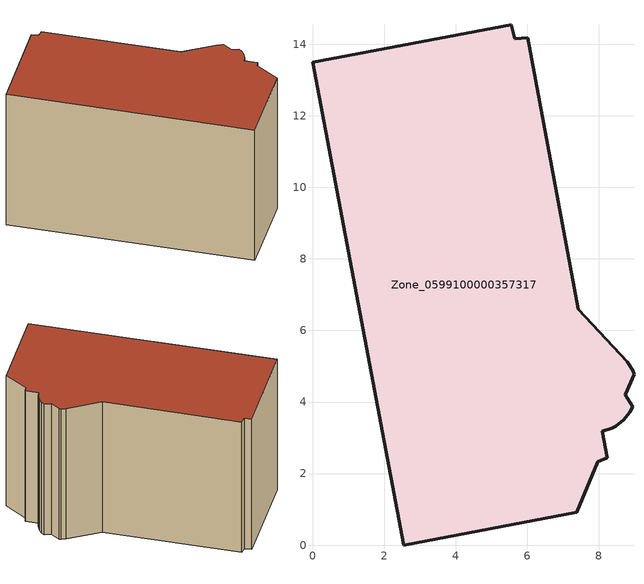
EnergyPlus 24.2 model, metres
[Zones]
Zone_0599100000357317
 floor ground (C_G): 7.38,0.91 2.55,0 0,13.49 5.55,14.54 5.66,14.15 6.01,14.18 7.43,6.59 8.8,5.12 8.95,4.89 8.98,4.77 8.74,4.2 8.95,3.87 8.87,3.71 8.7,3.5 8.48,3.33 8.36,3.27 8.1,3.18 8.24,2.44 7.97,2.33 z0
 wall outside (C_F): 8.48,3.33 8.7,3.5 8.87,3.71 8.95,3.87 8.74,4.2 8.98,4.77 8.95,4.89 8.8,5.12 7.43,6.59 6.01,14.18 5.66,14.15 5.55,14.54 0,13.49 2.55,0 7.38,0.91 7.97,2.33 8.24,2.44 8.1,3.18 8.36,3.27 8.48,3.33 z0:8.58
 roof outside (C_R): 8.74,4.2 8.98,4.77 8.95,4.89 8.8,5.12 7.43,6.59 6.01,14.18 5.66,14.15 5.55,14.54 0,13.49 2.55,0 7.38,0.91 7.97,2.33 8.24,2.44 8.1,3.18 8.36,3.27 8.48,3.33 8.7,3.5 8.87,3.71 8.95,3.87 z8.58
[BUILDING]
Pand.0599100000357317: North Axis=0; Terrain=City; Loads Convergence Tolerance Value=0.04; Temperature Convergence Tolerance Value=0.4; Solar Distribution=FullExterior; Maximum Number of Warmup Days=25; Minimum Number of Warmup Days=1
[Site:Location]
Rotterdam.The.Hague.AP_ZH_NLD Design_Conditions: Latitude=51.96; Longitude=4.45; Time Zone=1; Elevation=-4.5
[SITE:GROUNDTEMPERATURE:BUILDINGSURFACE]
18, 18, 18, 18, 18, 18, 18, 18, 18, 18, 18, 18
[MATERIAL] Thermal Absorptance=0.9; Solar Absorptance=0.7; Visible Absorptance=0.7
Name | Roughness | Thickness | Conductivity | Density | Specific Heat
G.D.1992-2005 | MediumSmooth | 0.15 | 0.06 | 540 | 1210
F.D.1992-2005 | Rough | 0.3 | 0.12 | 1920 | 840
R.D.1992-2005 | MediumRough | 0.2 | 0.08 | 1500 | 1000
[CONSTRUCTION]
C_G: G.D.1992-2005
C_F: F.D.1992-2005
C_R: R.D.1992-2005
[ZONE]
Zone_0599100000357317: Type=1; Multiplier=1; Ceiling Height=Autocalculate; Volume=Autocalculate; Floor Area=autocalculate; Part of Total Floor Area=Yes
[ZONEINFILTRATION:DESIGNFLOWRATE]
Infil_Zone_0599100000357317: Zone or ZoneList or Space or SpaceList=Zone_0599100000357317; Schedule=AlwaysOn; Design Flow Rate Calculation Method=Flow/Area; Flow Rate per Floor Area=0.0021; Constant Term Coefficient=1; Temperature Term Coefficient=0; Velocity Term Coefficient=0; Velocity Squared Term Coefficient=0
[HVACTEMPLATE:ZONE:IDEALLOADSAIRSYSTEM]
Zone_0599100000357317: Maximum Heating Supply Air Temperature=50; Minimum Cooling Supply Air Temperature=13; Maximum Heating Supply Air Humidity Ratio=0.0156; Minimum Cooling Supply Air Humidity Ratio=0.0077; Heating Limit=NoLimit; Cooling Limit=NoLimit; Dehumidification Control Type=ConstantSensibleHeatRatio; Cooling Sensible Heat Ratio=0.7; Dehumidification Setpoint=60; Humidification Control Type=None; Humidification Setpoint=30; Outdoor Air Method=None; Outdoor Air Flow Rate per Person=0.00944; Outdoor Air Flow Rate per Zone Floor Area=0; Outdoor Air Flow Rate per Zone=0; Demand Controlled Ventilation Type=None; Outdoor Air Economizer Type=NoEconomizer; Heat Recovery Type=None; Sensible Heat Recovery Effectiveness=0.7; Latent Heat Recovery Effectiveness=0.65
[ZONECONTROL:THERMOSTAT]
ThermostatControl_Zone_0599100000357317: Zone or ZoneList=Zone_0599100000357317; Control Type Schedule=DualSetpointControlType; Control 1=Thermostat_Zone_0599100000357317; Temperature Difference Between Cutout And Setpoint=0
[THERMOSTATSETPOINT:DUALSETPOINT]
Thermostat_Zone_0599100000357317: Heating Setpoint Temperature Schedule=HeatingSetpoint_Zone_0599100000357317; Cooling Setpoint Temperature Schedule=CoolingSetpoint_Zone_0599100000357317
[SCHEDULE:COMPACT]
HeatingSetpoint_Zone_0599100000357317: Through: 12/31, For: AllDays, Until: 24:00, 21
CoolingSetpoint_Zone_0599100000357317: Through: 12/31, For: AllDays, Until: 24:00, 24
DualSetpointControlType: Through: 12/31, For: AllDays, Until: 24:00, 4
AlwaysOn: Through: 12/31, For: AllDays, Until: 24:00, 1
